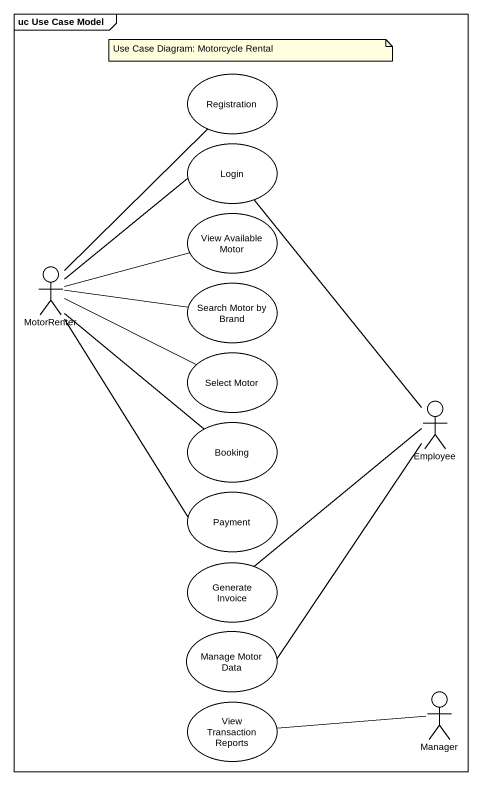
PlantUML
@startuml
mainframe uc Use Case Model
usecase Registration #FFFFFF
usecase Login #FFFFFF
usecase "View Available Motor" as View_Available_Motor #FFFFFF
actor MotorRenter #FFFFFF
usecase "Search Motor by Brand" as Search_Motor_by_Brand #FFFFFF
usecase "Select Motor" as Select_Motor #FFFFFF
actor Employee #FFFFFF
usecase Booking #FFFFFF
usecase Payment #FFFFFF
usecase "Generate Invoice" as Generate_Invoice #FFFFFF
usecase "Manage Motor Data" as Manage_Motor_Data #FFFFFF
usecase "View Transaction Reports" as View_Transaction_Reports #FFFFFF
actor Manager #FFFFFF
MotorRenter -up- Registration
MotorRenter -up- Login
MotorRenter -right- View_Available_Motor
MotorRenter -right- Search_Motor_by_Brand
MotorRenter -right- Select_Motor
MotorRenter -- Booking
MotorRenter -- Payment
Employee -up- Login
Employee -- Generate_Invoice
Employee -- Manage_Motor_Data
Manager -left- View_Transaction_Reports
note as N1
  Use Case Diagram: Motorcycle Rental
end note
@enduml
